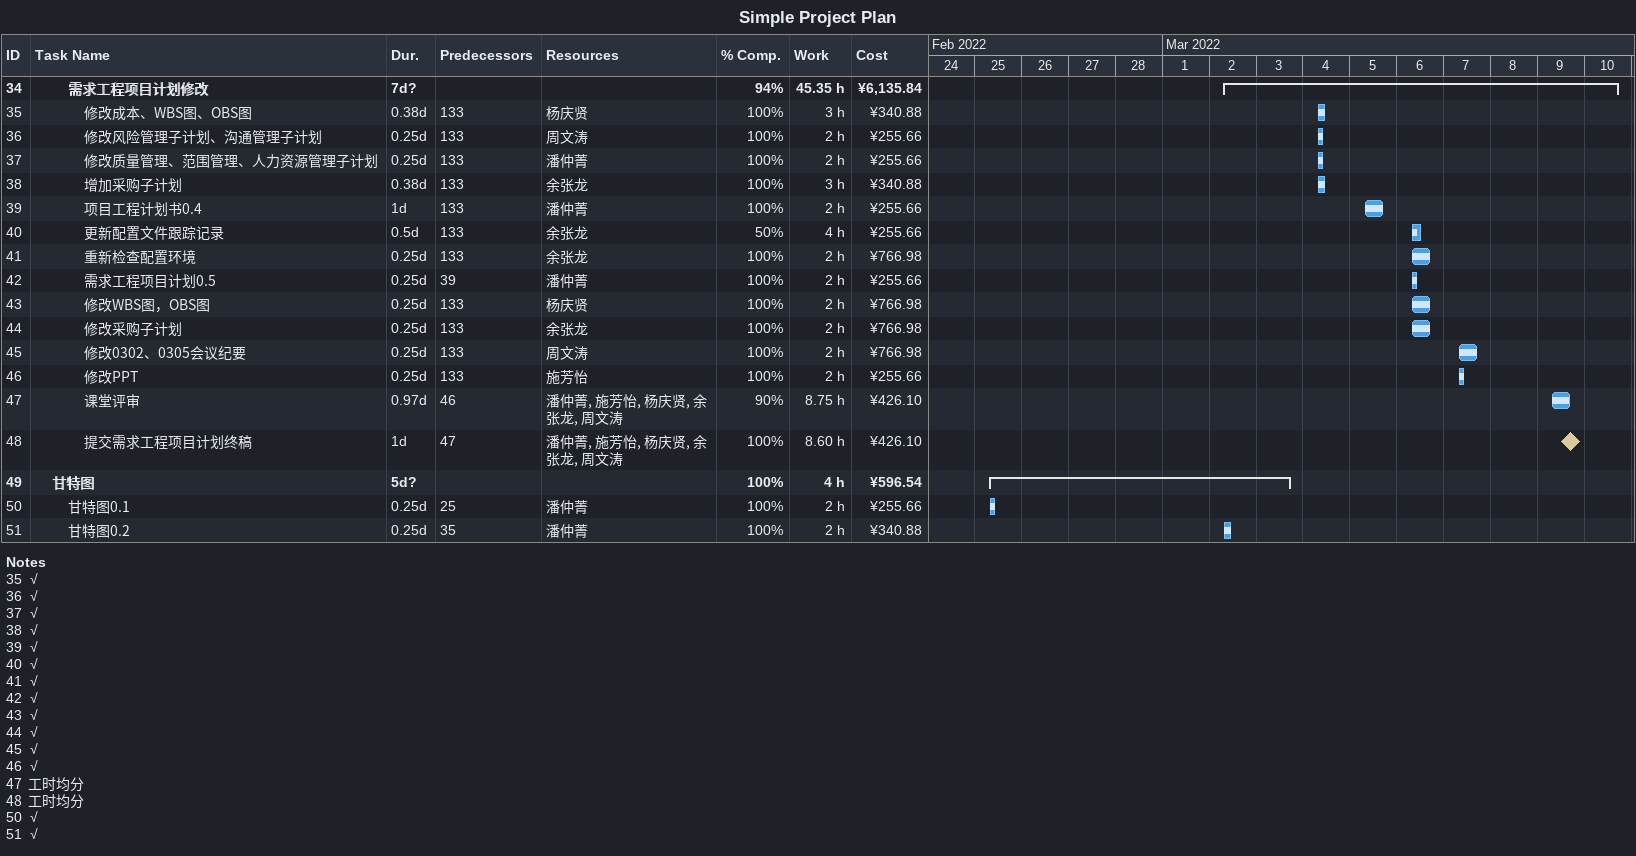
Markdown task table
Simple Project Plan

| ID | Level | Task | Duration | Start | Finish | Predecessors | Resources | % complete | Work (h) | Cost (¥) |
|---|---|---|---|---|---|---|---|---|---|---|
| 34 | 3 | **需求工程项目计划修改** | 7d? | 2022-03-02 | 2022-03-10 |  |  | 94 | 45.35 | 6135.84 |
| 35 | 4 | 修改成本、WBS图、OBS图 | 0.38d | 2022-03-04 | 2022-03-04 | 133 | 杨庆贤 | 100 | 3 | 340.88 |
| 36 | 4 | 修改风险管理子计划、沟通管理子计划 | 0.25d | 2022-03-04 | 2022-03-04 | 133 | 周文涛 | 100 | 2 | 255.66 |
| 37 | 4 | 修改质量管理、范围管理、人力资源管理子计划 | 0.25d | 2022-03-04 | 2022-03-04 | 133 | 潘仲菁 | 100 | 2 | 255.66 |
| 38 | 4 | 增加采购子计划 | 0.38d | 2022-03-04 | 2022-03-04 | 133 | 余张龙 | 100 | 3 | 340.88 |
| 39 | 4 | 项目工程计划书0.4 | 1d | 2022-03-05 | 2022-03-05 | 133 | 潘仲菁 | 100 | 2 | 255.66 |
| 40 | 4 | 更新配置文件跟踪记录 | 0.5d | 2022-03-06 | 2022-03-06 | 133 | 余张龙 | 50 | 4 | 255.66 |
| 41 | 4 | 重新检查配置环境 | 0.25d | 2022-03-06 | 2022-03-06 | 133 | 余张龙 | 100 | 2 | 766.98 |
| 42 | 4 | 需求工程项目计划0.5 | 0.25d | 2022-03-06 | 2022-03-06 | 39 | 潘仲菁 | 100 | 2 | 255.66 |
| 43 | 4 | 修改WBS图，OBS图 | 0.25d | 2022-03-06 | 2022-03-06 | 133 | 杨庆贤 | 100 | 2 | 766.98 |
| 44 | 4 | 修改采购子计划 | 0.25d | 2022-03-06 | 2022-03-06 | 133 | 余张龙 | 100 | 2 | 766.98 |
| 45 | 4 | 修改0302、0305会议纪要 | 0.25d | 2022-03-07 | 2022-03-07 | 133 | 周文涛 | 100 | 2 | 766.98 |
| 46 | 4 | 修改PPT | 0.25d | 2022-03-07 | 2022-03-07 | 133 | 施芳怡 | 100 | 2 | 255.66 |
| 47 | 4 | 课堂评审 | 0.97d | 2022-03-09 | 2022-03-09 | 46 | 潘仲菁, 施芳怡, 杨庆贤, 余张龙, 周文涛 | 90 | 8.75 | 426.10 |
| 48 | 4 | 提交需求工程项目计划终稿 | 1d | 2022-03-09 | 2022-03-09 | 47 | 潘仲菁, 施芳怡, 杨庆贤, 余张龙, 周文涛 | 100 | 8.60 | 426.10 |
| 49 | 2 | **甘特图** | 5d? | 2022-02-25 | 2022-03-03 |  |  | 100 | 4 | 596.54 |
| 50 | 3 | 甘特图0.1 | 0.25d | 2022-02-25 | 2022-02-25 | 25 | 潘仲菁 | 100 | 2 | 255.66 |
| 51 | 3 | 甘特图0.2 | 0.25d | 2022-03-02 | 2022-03-02 | 35 | 潘仲菁 | 100 | 2 | 340.88 |

Notes
- 35: √
- 36: √
- 37: √
- 38: √
- 39: √
- 40: √
- 41: √
- 42: √
- 43: √
- 44: √
- 45: √
- 46: √
- 47: 工时均分
- 48: 工时均分
- 50: √
- 51: √
